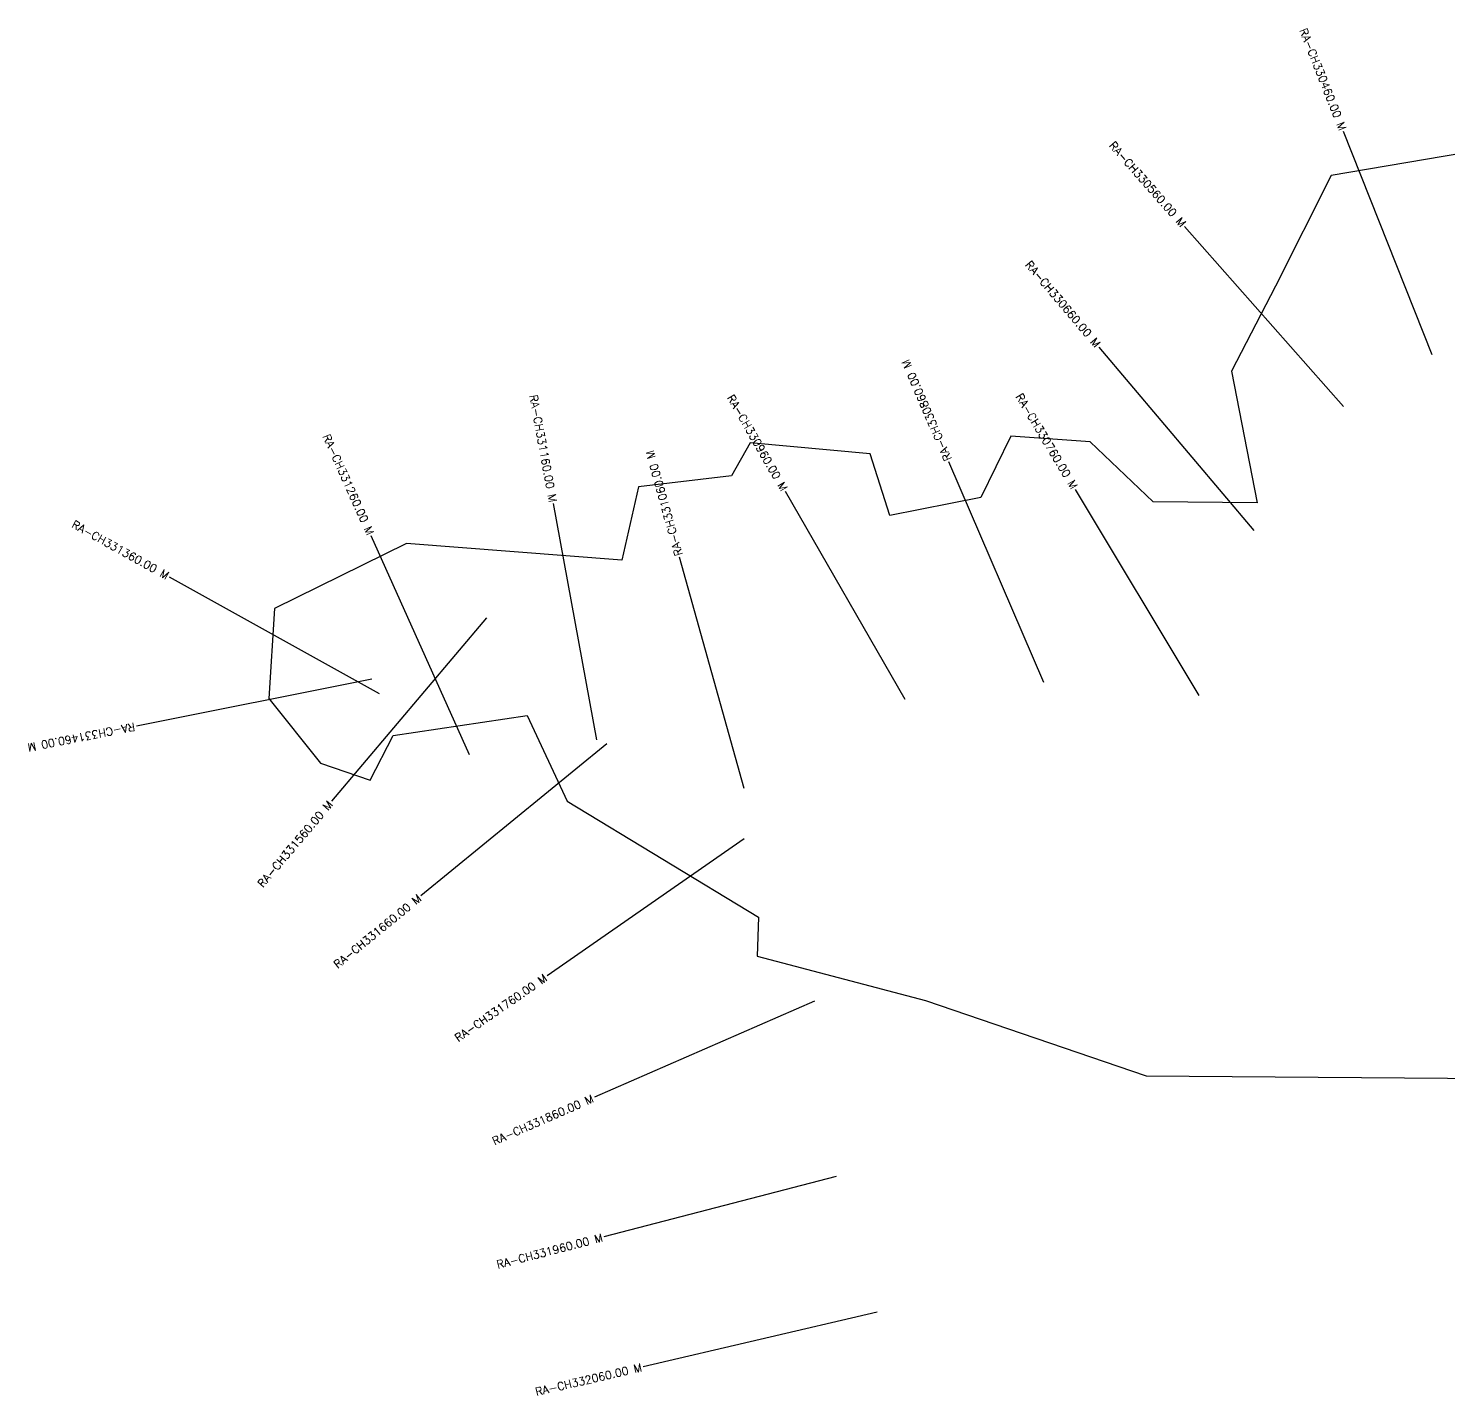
# Model space of a CAD drawing. Header units: metres. Extents: x 288417 to 291917, y 1992097 to 1994531.
# Drawn here: x 288417 to 289305, y 1993193 to 1994046 of the extents above; entities that cross this region are included whole.
import ezdxf
from ezdxf.enums import TextEntityAlignment as Align

# ---------------------------------------------------------------- set-up
doc = ezdxf.new("R2010")
doc.units = ezdxf.units.M
doc.header["$MEASUREMENT"] = 0
for name, color, linetype in [('CS', 134, 'Continuous'), ('CSMark', 6, 'Continuous'), ('VILLAGE BOUNDRY', 10, 'Continuous')]:
    doc.layers.add(name, color=color, linetype=linetype)
doc.styles.get("Standard").update_dxf_attribs({"font": 'simplex.shx'})

msp = doc.modelspace()

# ---------------------------------------------------------------- linework, layer by layer
at = {"layer": 'CS'}
for p, q in [((289294.2, 1993842.62), (289238.95, 1993982.07)), ((289238.77, 1993810.32), (289139.62, 1993922.87)), ((289183.06, 1993732.97), (289086.21, 1993847.51)), ((289051.72, 1993637.98), (288992.33, 1993775.72)), ((288965.07, 1993627.3), (288890.17, 1993757.27)), ((289148.64, 1993629.91), (289071.5, 1993758.55)), ((288772.43, 1993602.17), (288745.2, 1993749.68)), ((288692.85, 1993592.75), (288631.48, 1993729.62)), ((288864.47, 1993571.77), (288823.95, 1993716.19)), ((288636.51, 1993630.84), (288505.4, 1993703.72)), ((288703.48, 1993678.36), (288606.53, 1993563.9)), ((288631.81, 1993639.98), (288484.7, 1993610.7)), ((288778.7, 1993599.64), (288662.51, 1993504.77)), ((288864.5, 1993540.25), (288741.25, 1993454.76)), ((288908.27, 1993438.96), (288770.81, 1993378.91)), ((288921.98, 1993329.48), (288776.81, 1993291.7)), ((288947.45, 1993244.7), (288801.38, 1993210.59))]:
    msp.add_line(p, q, dxfattribs=at)
at = {"layer": 'VILLAGE BOUNDRY'}
msp.add_lwpolyline([(289313.41, 1993968.62), (289231.1, 1993954.7), (289196.36, 1993885.49), (289168.88, 1993832.49), (289184.99, 1993750.14), (289119.84, 1993750.84), (289080.58, 1993788.28), (289031.04, 1993791.77), (289012.22, 1993753.48), (288955.43, 1993742.25), (288943.1, 1993780.88), (288868.1, 1993787.61), (288856.55, 1993767), (288798.4, 1993760.23), (288787.99, 1993714.44), (288653.53, 1993724.78), (288570.94, 1993684.21), (288567.5, 1993627.99), (288599.64, 1993587.67), (288630.69, 1993576.97), (288645.16, 1993604.94), (288728.87, 1993617.36), (288753.79, 1993563.8), (288873.41, 1993491.44), (288872.53, 1993467.02), (288977.66, 1993439.41), (289115.61, 1993392.26), (289357.65, 1993390.44)], dxfattribs=at)

# ---------------------------------------------------------------- texts
at = {"layer": 'CSMark'}
for s, rotation, p in [('RA-CH330460.00 M', 291.61089, (289238.58, 1993983)), ('RA-CH330560.00 M', 311.38008, (289138.96, 1993923.62)), ('RA-CH330660.00 M', 310.21412, (289085.57, 1993848.28)), ('RA-CH331160.00 M', 280.4579, (288745.02, 1993750.66)), ('RA-CH330960.00 M', 299.95417, (288889.67, 1993758.13)), ('RA-CH330760.00 M', 300.94781, (289070.98, 1993759.41)), ('RA-CH331260.00 M', 294.15229, (288631.07, 1993730.54)), ('RA-CH331360.00 M', 330.93057, (288504.53, 1993704.2)), ('RA-CH331560.00 M', 49.73431, (288605.88, 1993563.14)), ('RA-CH331660.00 M', 39.23228, (288661.74, 1993504.14)), ('RA-CH331760.00 M', 34.74431, (288740.42, 1993454.19)), ('RA-CH331860.00 M', 23.59802, (288769.9, 1993378.51)), ('RA-CH331960.00 M', 14.58938, (288775.85, 1993291.45)), ('RA-CH332060.00 M', 13.14416, (288800.41, 1993210.37))]:
    msp.add_text(s, height=5, rotation=rotation, dxfattribs=at).set_placement(p, align=Align.MIDDLE_RIGHT)
for s, rotation, p in [('RA-CH330860.00 M', 113.32355, (288991.93, 1993776.64)), ('RA-CH331060.00 M', 105.67125, (288823.68, 1993717.15)), ('RA-CH331460.00 M', 191.25688, (288483.71, 1993610.5))]:
    msp.add_text(s, height=5, rotation=rotation, dxfattribs=at).set_placement(p, align=Align.MIDDLE_LEFT)

doc.saveas('drawing.dxf')
